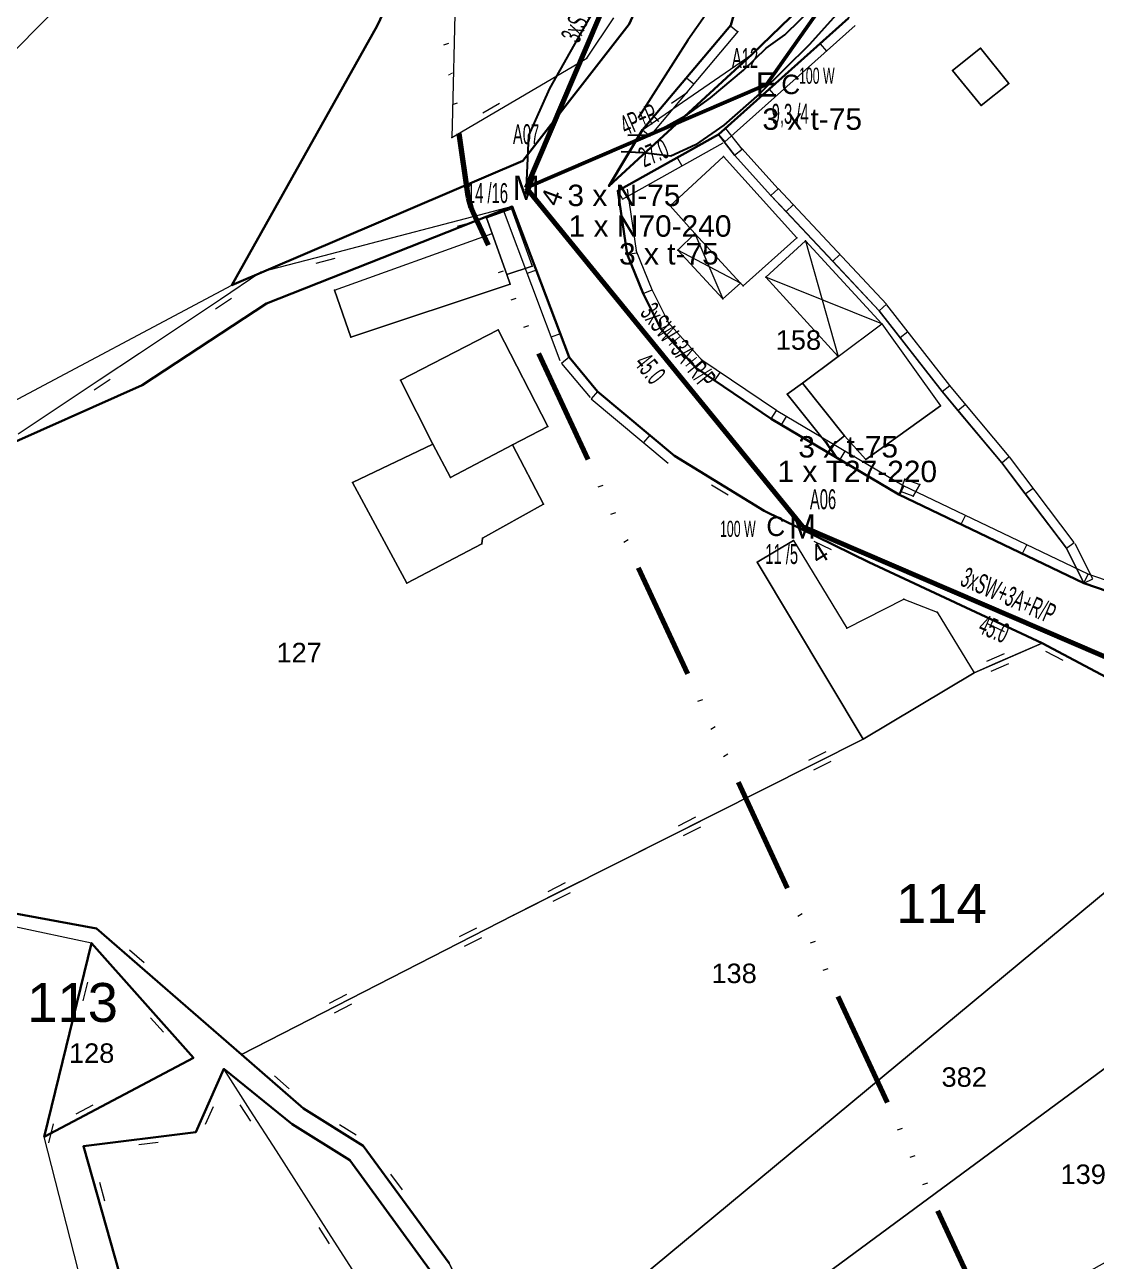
# Model space of a CAD drawing. Header units: millimetres. Extents: x 614452 to 616952, y 4151662 to 4153442.
# Drawn here: x 615892.8 to 616003, y 4152140 to 4152267.1 of the extents above; entities that cross this region are included whole.
import ezdxf
from ezdxf.enums import TextEntityAlignment as Align
from ezdxf.xclip import XClip

# ---------------------------------------------------------------- set-up
doc = ezdxf.new("R2010")
doc.units = ezdxf.units.MM
doc.header["$XCLIPFRAME"] = 2
doc.linetypes.add('ACAD_ISO14W100', pattern=[24, 12, -3, 0, -3, 0, -3, 0, -3])
for name, color, linetype, lineweight in [('02_ADA_ALN_YENI', 7, 'Continuous', 30), ('02_ADA_NO_YENI', 18, 'Continuous', 0), ('03_PARSEL_ALN_ESKI', 18, 'Continuous', 0), ('03_PARSEL_ALN_YENI', 171, 'Continuous', 0), ('03_PARSEL_NO_ESKI', 5, 'Continuous', 0), ('03_PARSEL_SNR_YENI', 5, 'Continuous', 0), ('04_YAPI_ALN_TSCLSIZ', 18, 'Continuous', 0), ('04_YAPI_SNR_TSCL', 232, 'Continuous', 0), ('04_YAPI_SNR_TSCLSZ', 77, 'Continuous', 0), ('06_DETAY_SNR_KROKI', 4, 'Continuous', 0), ('06_DETAY_SNR_PAFTA', 26, 'Continuous', 0), ('07_SNRTIP_GECERLI', 30, 'Continuous', 0), ('07_SNRTIP_SABIT', 18, 'Continuous', 0), ('DIREK_AG_YENI', 108, 'Continuous', 25), ('DIREK_OG_YENI', 10, 'Continuous', 25), ('HAT_AG_HAVAI_YENI', 3, 'Continuous', 50), ('HAT_OG_HAVAI_YENI', 1, 'Continuous', 70), ('KULLANICI', 1, 'Continuous', 25), ('NOKTA_DETAY_YENI', 171, 'Continuous', 0), ('NOKTA_PARSEL_ESKI', 6, 'Continuous', 0), ('NOKTA_PARSEL_YENI', 30, 'Continuous', 0), ('NOKTA_YAPI_TSCL', 232, 'Continuous', 0), ('NOKTA_YAPI_TSCLSIZ', 77, 'Continuous', 0), ('TRAFO_BOLGE_TUM', 254, 'ACAD_ISO14W100', 70)]:
    doc.layers.add(name, color=color, linetype=linetype, lineweight=lineweight)
doc.layers.add('LAMBA_GUCU', color=4, linetype='Continuous')
doc.layers.add('Unknown_Point_Feature', color=7, linetype='Continuous')
doc.styles.add('Direk', font='B_CAD')
doc.styles.get("Standard").update_dxf_attribs({"font": 'Arial'})

# ---------------------------------------------------------------- blocks, each defined once
blk = doc.blocks.new('fggg')
at = {"layer": '02_ADA_ALN_YENI', "color": 252}
for points in [[(615975.48, 4152271.72, 0), (615967.56, 4152264.05, 0), (615952.88, 4152250.53, 0), (615956.33, 4152256.31, 0), (615965.41, 4152267.08, 0), (615973.02, 4152293.41, 0)], [(616158.02, 4152139.08, 0), (616140.61, 4152151.54, 0), (616118.76, 4152166, 0), (616095.4, 4152181.6, 0), (616087.34, 4152185.55, 0), (616071.75, 4152190.2, 0), (616063.77, 4152192.58, 0), (616040.08, 4152197.65, 0), (616035.38, 4152199.17, 0), (616032.46, 4152199.85, 0), (616026.09, 4152201.33, 0), (616001.7, 4152209.71, 0), (615982.66, 4152218.83, 0), (615969.54, 4152226.61, 0), (615961.76, 4152231.86, 0), (615958.2, 4152235.85, 0), (615956.4, 4152239.47, 0), (615954.75, 4152243.53, 0), (615953.78, 4152250.05, 0), (615964.12, 4152255.83, 0), (615977.51, 4152267.77, 0)], [(615936.44, 4152139.81, 0), (615927.62, 4152151.86, 0), (615921.49, 4152155.69, 0), (615915.12, 4152161.26, 0), (615900.21, 4152174.2, 0), (615882.69, 4152177.41, 0), (615867.99, 4152183.06, 0), (615872.56, 4152227.4, 0), (615889.33, 4152223.13, 0), (615904.91, 4152230.06, 0), (615917.68, 4152238.46, 0), (615942.92, 4152248.43, 0), (615948.77, 4152232.93, 0), (615951.7, 4152229.42, 0), (615959.6, 4152222.8, 0), (615968.84, 4152217.13, 0), (615979.59, 4152211.86, 0), (615997.4, 4152203.52, 0), (616016.61, 4152193.34, 0)], [(615902.56, 4152138.74, 0), (615898.87, 4152151.82, 0), (615910.43, 4152153.27, 0), (615913.28, 4152159.76, 0), (615920.3, 4152154.08, 0), (615926.23, 4152150.37, 0), (615934.71, 4152138.78, 0)]]:
    blk.add_polyline3d(points, dxfattribs=at)
for points in [[(615966.47, 4152315.5, 0), (615963.1, 4152285.31, 0), (615954.95, 4152267.17, 0), (615944.02, 4152253.12, 0), (615914.11, 4152240.35, 0), (615929.04, 4152267, 0), (615942.49, 4152295.38, 0), (615956.34, 4152343.87, 0), (615966.47, 4152315.5, 0)], [(615910.18, 4152160.91, 0), (615894.83, 4152152.77, 0), (615899.69, 4152172.71, 0), (615910.18, 4152160.91, 0)]]:
    blk.add_polyline3d(points, close=True, dxfattribs=at)
at = {"layer": '03_PARSEL_ALN_ESKI', "color": 252}
for p in [(615972.64, 4152234.7), (615921.33, 4152202.57), (615966.03, 4152169.59), (615900.01, 4152161.39), (615989.68, 4152158.93), (616001.91, 4152148.94)]:
    blk.add_point(p, dxfattribs=at)
at = {"layer": '03_PARSEL_ALN_YENI', "color": 252}
for points in [[(615929.04, 4152267, 0), (615942.49, 4152295.38, 0), (615956.34, 4152343.87, 0), (615966.47, 4152315.5, 0), (615963.1, 4152285.31, 0), (615954.95, 4152267.17, 0), (615944.02, 4152253.12, 0), (615914.11, 4152240.35, 0), (615929.04, 4152267, 0)], [(615965.41, 4152267.08, 0), (615973.02, 4152293.41, 0), (615977.18, 4152323.52, 0), (615975.19, 4152334.41, 0), (615982.52, 4152338.97, 0), (615990.67, 4152317.82, 0), (615988.35, 4152301.83, 0), (615986.48, 4152294.93, 0), (615989.6, 4152289.48, 0), (615982.82, 4152281.42, 0), (615975.48, 4152271.72, 0), (615967.56, 4152264.05, 0), (615952.88, 4152250.53, 0), (615956.33, 4152256.31, 0), (615965.41, 4152267.08, 0)], [(616120.28, 4152265.64, 0), (616032.46, 4152199.85, 0), (616026.09, 4152201.33, 0), (616001.7, 4152209.71, 0), (615999.9, 4152213.3, 0), (615993.24, 4152222.09, 0), (615987.11, 4152229.42, 0), (615980.66, 4152237.7, 0), (615969.53, 4152249.57, 0), (615965.79, 4152253.71, 0), (615964.12, 4152255.83, 0), (615977.51, 4152267.77, 0), (615986.67, 4152280.66, 0), (615996.93, 4152300.19, 0), (616022.06, 4152310.56, 0), (616044.2, 4152317.23, 0), (616063.31, 4152322.61, 0), (616063.68, 4152318.11, 0), (616069.69, 4152305.89, 0), (616079.55, 4152292.64, 0), (616095.09, 4152279.81, 0), (616105.7, 4152269.42, 0), (616120.28, 4152265.64, 0)], [(615958.2, 4152235.85, 0), (615956.4, 4152239.47, 0), (615954.75, 4152243.53, 0), (615953.78, 4152250.05, 0), (615964.12, 4152255.83, 0), (615965.79, 4152253.71, 0), (615969.53, 4152249.57, 0), (615980.66, 4152237.7, 0), (615987.11, 4152229.42, 0), (615993.24, 4152222.09, 0), (615999.9, 4152213.3, 0), (616001.7, 4152209.71, 0), (615982.66, 4152218.83, 0), (615969.54, 4152226.61, 0), (615961.76, 4152231.86, 0), (615958.2, 4152235.85, 0)], [(615872.56, 4152227.4, 0), (615889.33, 4152223.13, 0), (615904.91, 4152230.06, 0), (615917.68, 4152238.46, 0), (615942.92, 4152248.43, 0), (615948.77, 4152232.93, 0), (615951.7, 4152229.42, 0), (615959.6, 4152222.8, 0), (615968.84, 4152217.13, 0), (615979.59, 4152211.86, 0), (615997.4, 4152203.52, 0), (615990.4, 4152200.5, 0), (615979, 4152193.67, 0), (615943.07, 4152175.57, 0), (615915.12, 4152161.26, 0), (615900.21, 4152174.2, 0), (615882.69, 4152177.41, 0), (615867.99, 4152183.06, 0), (615872.56, 4152227.4, 0)], [(615915.12, 4152161.26, 0), (615943.07, 4152175.57, 0), (615979, 4152193.67, 0), (615990.4, 4152200.5, 0), (615997.4, 4152203.52, 0), (616016.61, 4152193.34, 0), (616019.02, 4152191.17, 0), (616013.75, 4152186.14, 0), (615943.35, 4152127.7, 0), (615941.4, 4152129.39, 0), (615936.44, 4152139.81, 0), (615927.62, 4152151.86, 0), (615921.49, 4152155.69, 0), (615915.12, 4152161.26, 0)], [(615943.35, 4152127.7, 0), (616013.75, 4152186.14, 0), (616019.02, 4152191.17, 0), (616031.32, 4152180.08, 0), (615951.16, 4152120.94, 0), (615943.35, 4152127.7, 0)], [(616013.35, 4152145.17, 0), (615991.45, 4152132.92, 0), (615968, 4152118.93, 0), (615951.16, 4152120.94, 0), (616031.32, 4152180.08, 0), (616038.47, 4152170.92, 0), (616041.85, 4152166.59, 0), (616013.35, 4152145.17, 0)], [(615910.18, 4152160.91, 0), (615894.83, 4152152.77, 0), (615899.69, 4152172.71, 0), (615910.18, 4152160.91, 0)], [(615943.01, 4152125.54, 0), (615903.8, 4152102.43, 0), (615902.78, 4152125.49, 0), (615902.56, 4152138.74, 0), (615898.87, 4152151.82, 0), (615910.43, 4152153.27, 0), (615913.28, 4152159.76, 0), (615920.3, 4152154.08, 0), (615926.23, 4152150.37, 0), (615934.71, 4152138.78, 0), (615940.12, 4152128.86, 0), (615943.01, 4152125.54, 0)]]:
    blk.add_polyline3d(points, close=True, dxfattribs=at)
at = {"layer": '03_PARSEL_SNR_YENI', "color": 252}
for p, q in [((615967.47, 4152274.19, 0.95), (615965.41, 4152267.08, 0.95)), ((615960.85, 4152261.66, 0.95), (615965.36, 4152267.01, 0.95)), ((615964.78, 4152255.09, 0.95), (615978.17, 4152267.02, 0.95)), ((615965.36, 4152267.01, 0.95), (615965.41, 4152267.08, 0.95)), ((615965.36, 4152267.01, 0.95), (615966.12, 4152266.37, 0.95)), ((615967.56, 4152264.05, 0.95), (615971.15, 4152267.53, 0.95)), ((615974.57, 4152265.15, 0.95), (615977.51, 4152267.77, 0.95)), ((615957.1, 4152255.66, 0.95), (615966.18, 4152266.44, 0.95)), ((615969.34, 4152260.49, 0.95), (615974.57, 4152265.15, 0.95)), ((615974.57, 4152265.15, 0.95), (615975.23, 4152264.4, 0.95)), ((615956.33, 4152256.31, 0.95), (615960.85, 4152261.66, 0.95)), ((615960.85, 4152261.66, 0.95), (615961.61, 4152261.02, 0.95)), ((615964.12, 4152255.83, 0.95), (615969.34, 4152260.49, 0.95)), ((615969.34, 4152260.49, 0.95), (615970.01, 4152259.75, 0.95)), ((615966.57, 4152254.33, 0.95), (615964.9, 4152256.45, 0.95)), ((615956.33, 4152256.31, 0.95), (615957.1, 4152255.66, 0.95)), ((615959.89, 4152253.47, 0.95), (615964.12, 4152255.83, 0.95)), ((615965.79, 4152253.71, 0.95), (615964.12, 4152255.83, 0.95)), ((615964.12, 4152255.83, 0.95), (615964.78, 4152255.09, 0.95)), ((615954.27, 4152249.18, 0.95), (615964.6, 4152254.96, 0.95)), ((615965.79, 4152253.71, 0.95), (615966.57, 4152254.33, 0.95)), ((615970.27, 4152250.24, 0.95), (615966.53, 4152254.38, 0.95)), ((615953.78, 4152250.05, 0.95), (615959.89, 4152253.47, 0.95)), ((615959.89, 4152253.47, 0.95), (615960.38, 4152252.6, 0.95)), ((615969.53, 4152249.57, 0.95), (615965.79, 4152253.71, 0.95)), ((615953.78, 4152250.05, 0.95), (615954.27, 4152249.18, 0.95)), ((615954.75, 4152243.53, 0.95), (615953.78, 4152250.05, 0.95)), ((615955.74, 4152243.67, 0.95), (615954.77, 4152250.2, 0.95)), ((615969.53, 4152249.57, 0.95), (615970.27, 4152250.24, 0.95)), ((615981.39, 4152238.38, 0.95), (615970.26, 4152250.26, 0.95)), ((615971.09, 4152247.91, 0.95), (615969.53, 4152249.57, 0.95)), ((615942.92, 4152248.43, 0.95), (615941.99, 4152248.08, 0.95)), ((615941.99, 4152248.08, 0.95), (615947.84, 4152232.58, 0.95)), ((615942.92, 4152248.43, 0.95), (615945.39, 4152241.88, 0.95)), ((615971.09, 4152247.91, 0.95), (615971.82, 4152248.59, 0.95)), ((615975.87, 4152242.8, 0.95), (615971.09, 4152247.91, 0.95)), ((615954.75, 4152243.53, 0.95), (615955.74, 4152243.67, 0.95)), ((615957.32, 4152239.85, 0.95), (615955.68, 4152243.9, 0.95)), ((615956.4, 4152239.47, 0.95), (615954.75, 4152243.53, 0.95)), ((615975.87, 4152242.8, 0.95), (615976.6, 4152243.49, 0.95)), ((615980.66, 4152237.7, 0.95), (615975.87, 4152242.8, 0.95)), ((615945.39, 4152241.88, 0.95), (615944.46, 4152241.53, 0.95)), ((615945.39, 4152241.88, 0.95), (615947.86, 4152235.33, 0.95)), ((615956.4, 4152239.47, 0.95), (615957.32, 4152239.85, 0.95)), ((615959.1, 4152236.29, 0.95), (615957.29, 4152239.92, 0.95)), ((615958.2, 4152235.85, 0.95), (615956.4, 4152239.47, 0.95)), ((615980.66, 4152237.7, 0.95), (615981.39, 4152238.38, 0.95)), ((615982.81, 4152234.95, 0.95), (615980.66, 4152237.7, 0.95)), ((615987.9, 4152230.04, 0.95), (615981.45, 4152238.31, 0.95)), ((615958.2, 4152235.85, 0.95), (615959.1, 4152236.29, 0.95)), ((615962.51, 4152232.52, 0.95), (615958.95, 4152236.51, 0.95)), ((615947.86, 4152235.33, 0.95), (615946.93, 4152234.98, 0.95)), ((615947.86, 4152235.33, 0.95), (615948.77, 4152232.93, 0.95)), ((615961.76, 4152231.86, 0.95), (615958.2, 4152235.85, 0.95)), ((615982.81, 4152234.95, 0.95), (615983.6, 4152235.56, 0.95)), ((615987.11, 4152229.42, 0.95), (615982.81, 4152234.95, 0.95)), ((615948.77, 4152232.93, 0.95), (615948, 4152232.29, 0.95)), ((615948, 4152232.29, 0.95), (615950.93, 4152228.78, 0.95)), ((615948.77, 4152232.93, 0.95), (615951.7, 4152229.42, 0.95)), ((615961.76, 4152231.86, 0.95), (615962.51, 4152232.52, 0.95)), ((615970.1, 4152227.44, 0.95), (615962.32, 4152232.69, 0.95)), ((615963.74, 4152230.52, 0.95), (615961.76, 4152231.86, 0.95)), ((615963.74, 4152230.52, 0.95), (615964.3, 4152231.35, 0.95)), ((615969.54, 4152226.61, 0.95), (615963.74, 4152230.52, 0.95)), ((615987.11, 4152229.42, 0.95), (615987.9, 4152230.04, 0.95)), ((615994.01, 4152222.73, 0.95), (615987.88, 4152230.06, 0.95)), ((615951.7, 4152229.42, 0.95), (615951.06, 4152228.65, 0.95)), ((615951.06, 4152228.65, 0.95), (615958.96, 4152222.04, 0.95)), ((615951.7, 4152229.42, 0.95), (615957.07, 4152224.92, 0.95)), ((615988.75, 4152227.46, 0.95), (615987.11, 4152229.42, 0.95)), ((615969.54, 4152226.61, 0.95), (615970.1, 4152227.44, 0.95)), ((615983.17, 4152219.69, 0.95), (615970.06, 4152227.47, 0.95)), ((615988.75, 4152227.46, 0.95), (615989.52, 4152228.1, 0.95)), ((615993.24, 4152222.09, 0.95), (615988.75, 4152227.46, 0.95)), ((615970.62, 4152225.97, 0.95), (615969.54, 4152226.61, 0.95)), ((615970.62, 4152225.97, 0.95), (615971.13, 4152226.83, 0.95)), ((615976.64, 4152222.4, 0.95), (615970.62, 4152225.97, 0.95)), ((615957.07, 4152224.92, 0.95), (615956.43, 4152224.16, 0.95)), ((615957.07, 4152224.92, 0.95), (615959.6, 4152222.8, 0.95)), ((615964.58, 4152219.75, 0.95), (615959.6, 4152222.8, 0.95)), ((615976.64, 4152222.4, 0.95), (615977.15, 4152223.26, 0.95)), ((615982.66, 4152218.83, 0.95), (615976.64, 4152222.4, 0.95)), ((615993.24, 4152222.09, 0.95), (615994.01, 4152222.73, 0.95)), ((615995.67, 4152218.88, 0.95), (615993.24, 4152222.09, 0.95)), ((616000.7, 4152213.9, 0.95), (615994.04, 4152222.69, 0.95)), ((615965.14, 4152218.75, 0.95), (615963.43, 4152219.79, 0.95)), ((615968.84, 4152217.13, 0.95), (615964.58, 4152219.75, 0.95)), ((615982.66, 4152218.83, 0.95), (615983.17, 4152219.69, 0.95)), ((615982.76, 4152218.78, 0.95), (615983.19, 4152219.68, 0.95)), ((616002.14, 4152210.62, 0.95), (615983.09, 4152219.73, 0.95)), ((615995.67, 4152218.88, 0.95), (615996.47, 4152219.48, 0.95)), ((615982.76, 4152218.78, 0.95), (615982.66, 4152218.83, 0.95)), ((615989.08, 4152215.76, 0.95), (615982.76, 4152218.78, 0.95)), ((615999.9, 4152213.3, 0.95), (615995.67, 4152218.88, 0.95)), ((615975.11, 4152214.06, 0.95), (615968.84, 4152217.13, 0.95)), ((615989.08, 4152215.76, 0.95), (615989.51, 4152216.66, 0.95)), ((615995.39, 4152212.74, 0.95), (615989.08, 4152215.76, 0.95)), ((615975.76, 4152213.12, 0.95), (615973.96, 4152214, 0.95)), ((615979.59, 4152211.86, 0.95), (615975.11, 4152214.06, 0.95)), ((615995.39, 4152212.74, 0.95), (615995.82, 4152213.64, 0.95)), ((615999.9, 4152213.3, 0.95), (616000.7, 4152213.9, 0.95)), ((616001.7, 4152209.71, 0.95), (615999.9, 4152213.3, 0.95)), ((616002.6, 4152210.16, 0.95), (616000.79, 4152213.75, 0.95)), ((615983.81, 4152209.88, 0.95), (615979.59, 4152211.86, 0.95)), ((616001.7, 4152209.71, 0.95), (615995.39, 4152212.74, 0.95)), ((616001.7, 4152209.71, 0.95), (616002.14, 4152210.62, 0.95)), ((616026.42, 4152202.28, 0.95), (616002.03, 4152210.66, 0.95)), ((615992.87, 4152205.64, 0.95), (615983.81, 4152209.88, 0.95)), ((616001.7, 4152209.71, 0.95), (616002.6, 4152210.16, 0.95)), ((616006.23, 4152208.16, 0.95), (616001.7, 4152209.71, 0.95)), ((615993.53, 4152204.71, 0.95), (615991.72, 4152205.56, 0.95)), ((615997.4, 4152203.52, 0.95), (615992.87, 4152205.64, 0.95)), ((615997.4, 4152203.52, 0.95), (615992.81, 4152201.54, 0.95)), ((615998.94, 4152202.7, 0.95), (615997.4, 4152203.52, 0.95)), ((615993.5, 4152202.45, 0.95), (615991.67, 4152201.66, 0.95)), ((615999.56, 4152201.74, 0.95), (615997.79, 4152202.68, 0.95)), ((616003.36, 4152200.36, 0.95), (615998.94, 4152202.7, 0.95)), ((615992.81, 4152201.54, 0.95), (615990.4, 4152200.5, 0.95)), ((615993.95, 4152201.42, 0.95), (615992.11, 4152200.63, 0.95)), ((615979, 4152193.67, 0.95), (615974.54, 4152191.42, 0.95)), ((615975.18, 4152192.37, 0.95), (615973.39, 4152191.47, 0.95)), ((615974.54, 4152191.42, 0.95), (615965.61, 4152186.92, 0.95)), ((615975.68, 4152191.37, 0.95), (615973.9, 4152190.47, 0.95)), ((615965.61, 4152186.92, 0.95), (615961.14, 4152184.67, 0.95)), ((615961.78, 4152185.63, 0.95), (615959.99, 4152184.73, 0.95)), ((615961.14, 4152184.67, 0.95), (615952.21, 4152180.18, 0.95)), ((615962.29, 4152184.62, 0.95), (615960.5, 4152183.72, 0.95)), ((615952.21, 4152180.18, 0.95), (615947.74, 4152177.93, 0.95)), ((615948.38, 4152178.88, 0.95), (615946.6, 4152177.98, 0.95)), ((615947.74, 4152177.93, 0.95), (615943.07, 4152175.57, 0.95)), ((615948.89, 4152177.87, 0.95), (615947.1, 4152176.97, 0.95)), ((615887.6, 4152176.51, 0.95), (615897.44, 4152174.71, 0.95)), ((615943.07, 4152175.57, 0.95), (615938.62, 4152173.29, 0.95)), ((615897.44, 4152174.71, 0.95), (615900.21, 4152174.2, 0.95)), ((615900.21, 4152174.2, 0.95), (615903.99, 4152170.92, 0.95)), ((615939.25, 4152174.25, 0.95), (615937.47, 4152173.34, 0.95)), ((615899.69, 4152172.71, 0.95), (615898.5, 4152167.85, 0.95)), ((615900.21, 4152172.12, 0.95), (615899.69, 4152172.71, 0.95)), ((615938.62, 4152173.29, 0.95), (615929.72, 4152168.73, 0.95)), ((615939.77, 4152173.25, 0.95), (615937.99, 4152172.34, 0.95)), ((615906.86, 4152164.65, 0.95), (615900.21, 4152172.12, 0.95)), ((615903.6, 4152172, 0.95), (615905.11, 4152170.69, 0.95)), ((615903.99, 4152170.92, 0.95), (615911.54, 4152164.37, 0.95)), ((615899.29, 4152168.69, 0.95), (615898.81, 4152166.75, 0.95)), ((615929.72, 4152168.73, 0.95), (615925.27, 4152166.45, 0.95)), ((615898.5, 4152167.85, 0.95), (615896.14, 4152158.13, 0.95)), ((615925.9, 4152167.41, 0.95), (615924.12, 4152166.5, 0.95)), ((615925.27, 4152166.45, 0.95), (615916.37, 4152161.89, 0.95)), ((615926.41, 4152166.41, 0.95), (615924.64, 4152165.5, 0.95)), ((615907.1, 4152163.53, 0.95), (615905.77, 4152165.02, 0.95)), ((615910.18, 4152160.91, 0.95), (615906.86, 4152164.65, 0.95)), ((615911.54, 4152164.37, 0.95), (615915.12, 4152161.26, 0.95)), ((615916.37, 4152161.89, 0.95), (615915.12, 4152161.26, 0.95)), ((615915.12, 4152161.26, 0.95), (615918.89, 4152157.97, 0.95)), ((615899.25, 4152155.11, 0.95), (615908.08, 4152159.8, 0.95)), ((615908.08, 4152159.8, 0.95), (615910.18, 4152160.91, 0.95)), ((615913.28, 4152159.76, 0.95), (615911.27, 4152155.18, 0.95)), ((615918.51, 4152159.05, 0.95), (615920.01, 4152157.73, 0.95)), ((615896.14, 4152158.13, 0.95), (615894.96, 4152153.28, 0.95)), ((615918.89, 4152157.97, 0.95), (615921.49, 4152155.69, 0.95)), ((615898.1, 4152155.14, 0.95), (615899.87, 4152156.08, 0.95)), ((615894.83, 4152152.77, 0.95), (615899.25, 4152155.11, 0.95)), ((615911.27, 4152155.18, 0.95), (615910.43, 4152153.27, 0.95)), ((615912.19, 4152155.87, 0.95), (615911.39, 4152154.04, 0.95)), ((615921.49, 4152155.69, 0.95), (615925.73, 4152153.04, 0.95)), ((615895.74, 4152154.12, 0.95), (615895.27, 4152152.17, 0.95)), ((615925.18, 4152154.05, 0.95), (615926.88, 4152152.99, 0.95)), ((615894.96, 4152153.28, 0.95), (615894.83, 4152152.77, 0.95)), ((615905.47, 4152152.65, 0.95), (615898.87, 4152151.82, 0.95)), ((615906.54, 4152152.21, 0.95), (615904.55, 4152151.96, 0.95)), ((615910.43, 4152153.27, 0.95), (615905.47, 4152152.65, 0.95)), ((615925.73, 4152153.04, 0.95), (615927.62, 4152151.86, 0.95)), ((615898.87, 4152151.82, 0.95), (615900.23, 4152147.01, 0.95)), ((615927.62, 4152151.86, 0.95), (615930.57, 4152147.82, 0.95)), ((615930.44, 4152148.96, 0.95), (615931.62, 4152147.35, 0.95)), ((615900.5, 4152148.13, 0.95), (615901.04, 4152146.2, 0.95)), ((615930.57, 4152147.82, 0.95), (615936.44, 4152139.81, 0.95)), ((615900.23, 4152147.01, 0.95), (615902.56, 4152138.74, 0.95))]:
    blk.add_line(p, q, dxfattribs=at)
for p in [(615965.41, 4152267.08, 624.24), (615965.41, 4152267.08, 624.24), (615967.56, 4152264.05, 627.66), (615956.33, 4152256.31, 624.73), (615964.12, 4152255.83, 626.29), (615964.12, 4152255.83, 626.29), (615964.12, 4152255.83, 626.29), (615965.79, 4152253.71, 629.01), (615965.79, 4152253.71, 629.01), (615953.78, 4152250.05, 625.18), (615953.78, 4152250.05, 625.18), (615969.53, 4152249.57, 628.67), (615969.53, 4152249.57, 628.67), (615942.92, 4152248.43, 625.86), (615954.75, 4152243.53, 622.93), (615954.75, 4152243.53, 622.93), (615956.4, 4152239.47, 625.33), (615956.4, 4152239.47, 625.33), (615980.66, 4152237.7, 629.99), (615980.66, 4152237.7, 629.99), (615958.2, 4152235.85, 625.46), (615958.2, 4152235.85, 625.46), (615948.77, 4152232.93, 625.59), (615948.77, 4152232.93, 625.59), (615961.76, 4152231.86, 625.67), (615961.76, 4152231.86, 625.67), (615951.7, 4152229.42, 625.73), (615951.7, 4152229.42, 625.73), (615987.11, 4152229.42, 630.82), (615987.11, 4152229.42, 630.82), (615969.54, 4152226.61, 626.15), (615969.54, 4152226.61, 626.15), (615959.6, 4152222.8, 626.48), (615959.6, 4152222.8, 626.48), (615993.24, 4152222.09, 628.1), (615993.24, 4152222.09, 628.1), (615982.66, 4152218.83, 626.72), (615982.66, 4152218.83, 626.72), (615968.84, 4152217.13, 626.45), (615968.84, 4152217.13, 626.45), (615999.9, 4152213.3, 628.01), (615999.9, 4152213.3, 628.01), (615979.59, 4152211.86, 626.74), (615979.59, 4152211.86, 626.74), (616001.7, 4152209.71, 627.99), (616001.7, 4152209.71, 619.08), (616001.7, 4152209.71, 627.99), (615997.4, 4152203.52, 628.9), (615997.4, 4152203.52, 628.9), (615997.4, 4152203.52, 628.9), (615990.4, 4152200.5, 625.4), (615979, 4152193.67, 625.4), (615943.07, 4152175.57, 624.1), (615943.07, 4152175.57, 624.1), (615900.21, 4152174.2, 623.17), (615900.21, 4152174.2, 623.17), (615899.69, 4152172.71, 622.95), (615899.69, 4152172.71, 622.95), (615915.12, 4152161.26, 623.74), (615915.12, 4152161.26, 623.74), (615915.12, 4152161.26, 623.74), (615910.18, 4152160.91, 624.33), (615910.18, 4152160.91, 624.33), (615913.28, 4152159.76, 623.62), (615921.49, 4152155.69, 623.9), (615921.49, 4152155.69, 623.9), (615894.83, 4152152.77, 615.35), (615894.83, 4152152.77, 615.35), (615910.43, 4152153.27, 617.74), (615910.43, 4152153.27, 617.74), (615898.87, 4152151.82, 616.12), (615898.87, 4152151.82, 616.12), (615927.62, 4152151.86, 624.38), (615927.62, 4152151.86, 624.38)]:
    blk.add_point(p, dxfattribs=at)
at = {"layer": '04_YAPI_ALN_TSCLSIZ', "color": 252}
for points in [[(615993.97, 4152261.07, 0), (615991.14, 4152258.8, 0), (615988.18, 4152262.4, 0), (615991.05, 4152264.71, 0), (615993.97, 4152261.07, 0)], [(615944.97, 4152242.3, 0), (615942.39, 4152241.44, 0), (615940.86, 4152245.65, 0), (615940.29, 4152247.25, 0), (615942.85, 4152248.17, 0), (615944.97, 4152242.3, 0)], [(615940.86, 4152245.65, 0), (615942.39, 4152241.44, 0), (615942.72, 4152240.43, 0), (615926.36, 4152235, 0), (615924.67, 4152239.81, 0), (615940.86, 4152245.65, 0)], [(615980.91, 4152236.37, 0), (615986.94, 4152227.92, 0), (615979.28, 4152222.43, 0), (615977.1, 4152224.86, 0), (615972.77, 4152230.27, 0), (615976.45, 4152233.01, 0), (615980.91, 4152236.37, 0)], [(615941.48, 4152235.73, 0), (615946.58, 4152225.82, 0), (615942.95, 4152223.91, 0), (615936.58, 4152220.57, 0), (615934.79, 4152224, 0), (615931.44, 4152230.56, 0), (615941.48, 4152235.73, 0)], [(615972.77, 4152230.27, 0), (615977.1, 4152224.86, 0), (615975.59, 4152223.66, 0), (615971.21, 4152229.13, 0), (615972.77, 4152230.27, 0)], [(615942.95, 4152223.91, 0), (615946.15, 4152217.81, 0), (615939.88, 4152214.34, 0), (615939.82, 4152213.75, 0), (615932.1, 4152209.69, 0), (615926.53, 4152220.04, 0), (615934.79, 4152224, 0), (615936.58, 4152220.57, 0), (615942.95, 4152223.91, 0)], [(615983.28, 4152220.39, 0), (615984.82, 4152219.84, 0), (615984.14, 4152218.66, 0), (615982.83, 4152219.13, 0), (615983.28, 4152220.39, 0)], [(615979, 4152193.67, 0), (615968.1, 4152211.87, 0), (615971.83, 4152214.1, 0), (615977.34, 4152205.06, 0), (615983.19, 4152208.06, 0), (615986.61, 4152206.72, 0), (615990.4, 4152200.5, 0), (615979, 4152193.67, 0)]]:
    blk.add_polyline3d(points, close=True, dxfattribs=at)
at = {"layer": '04_YAPI_SNR_TSCL', "color": 252}
for p, q in [((615964.64, 4152253.58, 629.79), (615959.16, 4152248.48, 626.33)), ((615972.17, 4152245.21, 626.04), (615964.64, 4152253.58, 629.79)), ((615959.16, 4152248.48, 626.33), (615961.69, 4152245.64, 626.73)), ((615966.4, 4152240.56, 625.47), (615961.69, 4152245.64, 626.73)), ((615966.66, 4152240.26, 625.63), (615972.17, 4152245.21, 626.04)), ((615966.4, 4152240.56, 625.47), (615966.66, 4152240.26, 625.63))]:
    blk.add_line(p, q, dxfattribs=at)
at = {"layer": '04_YAPI_SNR_TSCLSZ', "color": 252}
for p, q in [((615991.05, 4152264.71, 628.49), (615988.18, 4152262.4, 630.88)), ((615993.97, 4152261.07, 631.73), (615991.05, 4152264.71, 628.49)), ((615988.18, 4152262.4, 630.88), (615991.14, 4152258.8, 631.58)), ((615991.14, 4152258.8, 631.58), (615993.97, 4152261.07, 631.73)), ((615942.85, 4152248.17, 625.35), (615940.29, 4152247.25, 625.69)), ((615942.85, 4152248.17, 625.35), (615944.97, 4152242.3, 625.3)), ((615940.29, 4152247.25, 625.69), (615940.86, 4152245.65, 625.64)), ((615924.67, 4152239.81, 624.66), (615940.86, 4152245.65, 625.67)), ((615940.86, 4152245.65, 625.69), (615942.39, 4152241.44, 625.64)), ((615961.69, 4152245.64, 626.73), (615959.97, 4152243.94, 626.26)), ((615961.69, 4152245.64, 626.73), (615964.59, 4152238.92, 626.68)), ((615968.99, 4152241.17, 626.87), (615973.09, 4152244.91, 627.02)), ((615973.09, 4152244.91, 627.02), (615976.45, 4152233.01, 627.87)), ((615973.09, 4152244.91, 627.02), (615980.91, 4152236.37, 628.11)), ((615959.97, 4152243.94, 626.26), (615964.59, 4152238.92, 626.68)), ((615966.4, 4152240.56, 625.47), (615959.97, 4152243.94, 626.26)), ((615942.39, 4152241.44, 625.64), (615944.97, 4152242.3, 625.3)), ((615942.72, 4152240.43, 624.95), (615942.39, 4152241.44, 625.64)), ((615980.91, 4152236.37, 628.11), (615968.99, 4152241.17, 626.87)), ((615968.99, 4152241.17, 626.87), (615976.45, 4152233.01, 627.87)), ((615926.36, 4152235, 623.99), (615942.72, 4152240.43, 624.95)), ((615964.59, 4152238.92, 626.68), (615966.4, 4152240.56, 625.47)), ((615924.67, 4152239.81, 624.66), (615926.36, 4152235, 623.99)), ((615976.45, 4152233.01, 627.87), (615980.91, 4152236.37, 628.11)), ((615980.91, 4152236.37, 628.11), (615986.94, 4152227.92, 628.54)), ((615941.48, 4152235.73, 624.58), (615931.44, 4152230.56, 622.4)), ((615946.58, 4152225.82, 624.65), (615941.48, 4152235.73, 624.58)), ((615976.45, 4152233.01, 627.87), (615972.77, 4152230.27, 626.59)), ((615931.44, 4152230.56, 622.4), (615934.79, 4152224, 626.16)), ((615972.77, 4152230.27, 626.59), (615971.21, 4152229.13, 626.82)), ((615977.1, 4152224.86, 627.33), (615972.77, 4152230.27, 626.59)), ((615971.21, 4152229.13, 626.82), (615975.59, 4152223.66, 628.41)), ((615979.28, 4152222.43, 628.51), (615986.94, 4152227.92, 628.54)), ((615942.95, 4152223.91, 624.87), (615946.58, 4152225.82, 624.65)), ((615975.59, 4152223.66, 628.41), (615977.1, 4152224.86, 627.33)), ((615977.1, 4152224.86, 627.33), (615979.28, 4152222.43, 628.51)), ((615934.79, 4152224, 626.16), (615926.53, 4152220.04, 623.65)), ((615936.58, 4152220.57, 625.5), (615934.79, 4152224, 626.16)), ((615942.95, 4152223.91, 624.87), (615936.58, 4152220.57, 625.5)), ((615946.15, 4152217.81, 624.85), (615942.95, 4152223.91, 624.87)), ((615926.53, 4152220.04, 623.65), (615932.1, 4152209.69, 626.38)), ((615982.83, 4152219.13, 628.5), (615983.28, 4152220.39, 627.45)), ((615983.28, 4152220.39, 627.45), (615984.82, 4152219.84, 627.28)), ((615984.14, 4152218.66, 627.89), (615984.82, 4152219.84, 627.28)), ((615984.14, 4152218.66, 627.89), (615982.83, 4152219.13, 628.5)), ((615939.88, 4152214.34, 624.47), (615946.15, 4152217.81, 624.85)), ((615932.1, 4152209.69, 626.38), (615939.82, 4152213.75, 624.28)), ((615939.82, 4152213.75, 624.28), (615939.88, 4152214.34, 624.47)), ((615971.83, 4152214.1, 626.4), (615968.1, 4152211.87, 626.44)), ((615971.83, 4152214.1, 626.4), (615977.34, 4152205.06, 626.68)), ((615968.1, 4152211.87, 626.44), (615979, 4152193.67, 626.61)), ((615977.34, 4152205.06, 626.68), (615983.19, 4152208.06, 627.2)), ((615983.19, 4152208.06, 627.2), (615986.61, 4152206.72, 628.18)), ((615986.61, 4152206.72, 628.18), (615990.4, 4152200.5, 626.9)), ((615979, 4152193.67, 626.61), (615990.4, 4152200.5, 626.9))]:
    blk.add_line(p, q, dxfattribs=at)
at = {"layer": '06_DETAY_SNR_KROKI', "color": 252}
for p, q in [((615889.32, 4152261.95, 0.95), (615896.34, 4152269.07, 0.95)), ((615937.02, 4152268.17, 0.95), (615936.8, 4152258.17, 0.95)), ((615950.61, 4152263.66, 0.95), (615953.37, 4152267.83, 0.95)), ((615960.45, 4152259.15, 0.95), (615967.56, 4152264.05, 0.95)), ((615941.06, 4152258.06, 0.95), (615949.68, 4152263.11, 0.95)), ((615949.68, 4152263.11, 0.95), (615950.61, 4152263.66, 0.95)), ((615959.31, 4152259.04, 0.95), (615960.95, 4152260.18, 0.95)), ((615939.91, 4152258.04, 0.95), (615941.63, 4152259.05, 0.95)), ((615956.33, 4152256.31, 0.95), (615960.45, 4152259.15, 0.95)), ((615936.8, 4152258.17, 0.95), (615936.74, 4152255.53, 0.95)), ((615936.74, 4152255.53, 0.95), (615941.06, 4152258.06, 0.95)), ((615942.92, 4152248.43, 0.95), (615938.09, 4152247.16, 0.95)), ((615938.09, 4152247.16, 0.95), (615928.41, 4152244.62, 0.95)), ((615939.2, 4152246.87, 0.95), (615937.26, 4152246.36, 0.95)), ((615928.41, 4152244.62, 0.95), (615923.58, 4152243.36, 0.95)), ((615923.58, 4152243.36, 0.95), (615917.11, 4152241.66, 0.95)), ((615924.69, 4152243.07, 0.95), (615922.75, 4152242.56, 0.95)), ((615917.11, 4152241.66, 0.95), (615912.95, 4152238.88, 0.95)), ((615912.95, 4152238.88, 0.95), (615904.63, 4152233.33, 0.95)), ((615914.09, 4152238.97, 0.95), (615912.43, 4152237.86, 0.95)), ((615904.63, 4152233.33, 0.95), (615900.47, 4152230.56, 0.95)), ((615900.47, 4152230.56, 0.95), (615892.15, 4152225.01, 0.95)), ((615901.61, 4152230.65, 0.95), (615899.95, 4152229.54, 0.95)), ((615915.99, 4152155.54, 0.95), (615913.28, 4152159.76, 0.95)), ((615916.06, 4152154.39, 0.95), (615914.98, 4152156.07, 0.95)), ((615918.69, 4152151.33, 0.95), (615915.99, 4152155.54, 0.95)), ((615924.09, 4152142.91, 0.95), (615918.69, 4152151.33, 0.95)), ((615924.16, 4152141.77, 0.95), (615923.08, 4152143.45, 0.95)), ((615926.8, 4152138.71, 0.95), (615924.09, 4152142.91, 0.95))]:
    blk.add_line(p, q, dxfattribs=at)
for p in [(615967.56, 4152264.05, 627.66), (615950.61, 4152263.66, 624.13), (615950.61, 4152263.66, 624.13), (615936.74, 4152255.53, 625.51), (615936.74, 4152255.53, 625.51), (615956.33, 4152256.31, 624.73), (615942.92, 4152248.43, 625.86), (615917.11, 4152241.66, 623.67), (615917.11, 4152241.66, 623.67), (615913.28, 4152159.76, 623.62)]:
    blk.add_point(p, dxfattribs=at)
at = {"layer": '06_DETAY_SNR_PAFTA', "color": 252}
for p, q in [((615888.9, 4152226.93, 475.72), (615914.11, 4152240.35)), ((615899.69, 4152172.71, 622.95), (615882.63, 4152176.28, 622.85)), ((615898.65, 4152137.79, 615.15), (615894.83, 4152152.77, 615.35))]:
    blk.add_line(p, q, dxfattribs=at)
at = {"layer": '07_SNRTIP_GECERLI', "color": 252}
for points in [[(615914.11, 4152240.35, 0), (615929.04, 4152267, 0), (615942.49, 4152295.38, 0), (615956.34, 4152343.87, 0)], [(615956.34, 4152343.87, 0), (615966.47, 4152315.5, 0), (615963.1, 4152285.31, 0), (615954.95, 4152267.17, 0), (615944.02, 4152253.12, 0), (615914.11, 4152240.35, 0)], [(615952.88, 4152250.53, 0), (615967.56, 4152264.05, 627.66)], [(615956.33, 4152256.31, 624.73), (615952.88, 4152250.53, 0)], [(615889.33, 4152223.13, 623.53), (615904.91, 4152230.06, 0), (615917.68, 4152238.46, 0), (615942.92, 4152248.43, 625.86)], [(615943.35, 4152127.7, 0), (616013.75, 4152186.14, 0), (616019.02, 4152191.17, 0)], [(615951.16, 4152120.94, 624.34), (616031.32, 4152180.08, 628.96)], [(615913.28, 4152159.76, 0), (615920.3, 4152154.08, 0), (615926.23, 4152150.37, 0), (615934.71, 4152138.78, 0), (615940.12, 4152128.86, 0), (615943.01, 4152125.54, 0)]]:
    blk.add_polyline3d(points, dxfattribs=at)
at = {"layer": '07_SNRTIP_SABIT', "color": 252}
for points in [[(615975.19, 4152334.41, 619.82), (615977.18, 4152323.52, 620.52), (615973.02, 4152293.41, 622.12), (615965.41, 4152267.08, 624.24), (615956.33, 4152256.31, 624.73)], [(615964.12, 4152255.83, 626.29), (615977.51, 4152267.77, 629.71), (615986.67, 4152280.66, 632.49), (615996.93, 4152300.19, 634.94)], [(615967.56, 4152264.05, 627.66), (615975.48, 4152271.72, 630.1), (615982.82, 4152281.42, 632.13)], [(615964.12, 4152255.83, 626.29), (615953.78, 4152250.05, 625.18)], [(616001.7, 4152209.71, 627.99), (615999.9, 4152213.3, 628.01), (615993.24, 4152222.09, 628.1), (615987.11, 4152229.42, 630.82), (615980.66, 4152237.7, 629.99), (615969.53, 4152249.57, 628.67), (615965.79, 4152253.71, 0), (615964.12, 4152255.83, 626.29)], [(615953.78, 4152250.05, 625.18), (615954.75, 4152243.53, 622.93), (615956.4, 4152239.47, 625.33), (615958.2, 4152235.85, 625.46), (615961.76, 4152231.86, 625.67), (615969.54, 4152226.61, 626.15), (615982.66, 4152218.83, 626.72), (616001.7, 4152209.71, 627.99)], [(615997.4, 4152203.52, 628.9), (615979.59, 4152211.86, 626.74), (615968.84, 4152217.13, 626.45), (615959.6, 4152222.8, 626.48), (615951.7, 4152229.42, 625.73), (615948.77, 4152232.93, 625.59), (615942.92, 4152248.43, 625.86)], [(616032.46, 4152199.85, 0), (616026.09, 4152201.33, 629.07), (616001.7, 4152209.71, 627.99)], [(615915.12, 4152161.26, 623.74), (615943.07, 4152175.57, 624.1), (615979, 4152193.67, 625.4), (615990.4, 4152200.5, 0), (615997.4, 4152203.52, 628.9)], [(615997.4, 4152203.52, 628.9), (616016.61, 4152193.34, 0), (616019.02, 4152191.17, 629.08)], [(615915.12, 4152161.26, 623.74), (615900.21, 4152174.2, 623.17), (615882.69, 4152177.41, 622.82), (615867.99, 4152183.06, 622.63)], [(615899.69, 4152172.71, 622.95), (615894.83, 4152152.77, 615.35)], [(615910.18, 4152160.91, 624.33), (615899.69, 4152172.71, 622.95)], [(615915.12, 4152161.26, 623.74), (615921.49, 4152155.69, 623.9), (615927.62, 4152151.86, 624.38), (615936.44, 4152139.81, 624.35), (615941.4, 4152129.39, 0), (615943.35, 4152127.7, 624.37)], [(615894.83, 4152152.77, 615.35), (615910.18, 4152160.91, 624.33)], [(615913.28, 4152159.76, 623.62), (615910.43, 4152153.27, 617.74), (615898.87, 4152151.82, 616.12)], [(615903.8, 4152102.43, 634.98), (615902.78, 4152125.49, 616.13), (615902.56, 4152138.74, 616), (615898.87, 4152151.82, 616.12)]]:
    blk.add_polyline3d(points, dxfattribs=at)
at = {"layer": 'NOKTA_DETAY_YENI', "color": 252}
for p in [(615950.61, 4152263.66, 624.13), (615936.74, 4152255.53, 625.51), (615917.11, 4152241.66, 623.67)]:
    blk.add_point(p, dxfattribs=at)
at = {"layer": 'NOKTA_PARSEL_ESKI', "color": 252}
for p in [(615929.04, 4152267), (615944.02, 4152253.12), (615952.88, 4152250.53), (615914.11, 4152240.35), (615917.68, 4152238.46), (615904.91, 4152230.06), (615920.3, 4152154.08), (615926.23, 4152150.37)]:
    blk.add_point(p, dxfattribs=at)
at = {"layer": 'NOKTA_PARSEL_YENI', "color": 252}
for p in [(615965.41, 4152267.08, 624.24), (615967.56, 4152264.05, 627.66), (615956.33, 4152256.31, 624.73), (615964.12, 4152255.83, 626.29), (615965.79, 4152253.71, 629.01), (615953.78, 4152250.05, 625.18), (615969.53, 4152249.57, 628.67), (615942.92, 4152248.43, 625.86), (615954.75, 4152243.53, 622.93), (615956.4, 4152239.47, 625.33), (615980.66, 4152237.7, 629.99), (615958.2, 4152235.85, 625.46), (615948.77, 4152232.93, 625.59), (615961.76, 4152231.86, 625.67), (615951.7, 4152229.42, 625.73), (615987.11, 4152229.42, 630.82), (615969.54, 4152226.61, 626.15), (615959.6, 4152222.8, 626.48), (615993.24, 4152222.09, 628.1), (615982.66, 4152218.83, 626.72), (615968.84, 4152217.13, 626.45), (615999.9, 4152213.3, 628.01), (615979.59, 4152211.86, 626.74), (616001.7, 4152209.71, 627.99), (615997.4, 4152203.52, 628.9), (615990.4, 4152200.5, 626.9), (615979, 4152193.67, 625.4), (615943.07, 4152175.57, 624.1), (615900.21, 4152174.2, 623.17), (615899.69, 4152172.71, 622.95), (615915.12, 4152161.26, 623.74), (615910.18, 4152160.91, 624.33), (615913.28, 4152159.76, 623.62), (615921.49, 4152155.69, 623.9), (615894.83, 4152152.77, 615.35), (615910.43, 4152153.27, 617.74), (615898.87, 4152151.82, 616.12), (615927.62, 4152151.86, 624.38)]:
    blk.add_point(p, dxfattribs=at)
at = {"layer": 'NOKTA_YAPI_TSCL', "color": 252}
for p in [(615964.64, 4152253.58, 629.79), (615959.16, 4152248.48, 626.33), (615961.69, 4152245.64, 626.73), (615972.17, 4152245.21, 626.04), (615966.4, 4152240.56, 625.47), (615966.66, 4152240.26, 625.63)]:
    blk.add_point(p, dxfattribs=at)
at = {"layer": 'NOKTA_YAPI_TSCLSIZ', "color": 252}
for p in [(615991.05, 4152264.71), (615988.18, 4152262.4, 630.88), (615993.97, 4152261.07, 631.73), (615991.14, 4152258.8, 631.58), (615942.85, 4152248.17, 625.35), (615940.29, 4152247.25), (615940.86, 4152245.65), (615973.09, 4152244.91), (615959.97, 4152243.94, 626.26), (615942.39, 4152241.44), (615944.97, 4152242.3, 625.3), (615968.99, 4152241.17, 626.87), (615942.72, 4152240.43, 624.95), (615924.67, 4152239.81, 624.66), (615964.59, 4152238.92, 626.68), (615980.91, 4152236.37, 628.11), (615926.36, 4152235, 623.99), (615941.48, 4152235.73, 624.58), (615976.45, 4152233.01, 627.87), (615931.44, 4152230.56, 622.4), (615972.77, 4152230.27, 626.59), (615971.21, 4152229.13, 626.82), (615986.94, 4152227.92, 628.54), (615946.58, 4152225.82, 624.65), (615977.1, 4152224.86), (615934.79, 4152224, 626.16), (615942.95, 4152223.91, 624.87), (615975.59, 4152223.66, 628.41), (615979.28, 4152222.43, 628.51), (615926.53, 4152220.04, 623.65), (615936.58, 4152220.57), (615983.28, 4152220.39), (615984.82, 4152219.84, 627.28), (615982.83, 4152219.13, 628.5), (615984.14, 4152218.66, 627.89), (615946.15, 4152217.81, 624.85), (615939.82, 4152213.75, 624.28), (615939.88, 4152214.34, 624.47), (615971.83, 4152214.1, 626.4), (615968.1, 4152211.87, 626.44), (615932.1, 4152209.69, 626.38), (615983.19, 4152208.06, 627.2), (615986.61, 4152206.72, 628.18), (615977.34, 4152205.06, 626.68)]:
    blk.add_point(p, dxfattribs=at)
at = {"layer": '02_ADA_NO_YENI', "color": 252}
for s, p in [('114', (615982.39, 4152174.78)), ('113', (615893.09, 4152164.6))]:
    blk.add_text(s, height=4, dxfattribs=at).set_placement(p)
at = {"layer": '03_PARSEL_NO_ESKI', "color": 252}
for s, p in [('158', (615970.02, 4152233.7)), ('127', (615918.7, 4152201.57)), ('138', (615963.41, 4152168.59)), ('128', (615897.38, 4152160.39)), ('382', (615987.06, 4152157.93)), ('139', (615999.29, 4152147.94))]:
    blk.add_text(s, height=2, dxfattribs=at).set_placement(p)

msp = doc.modelspace()

# ---------------------------------------------------------------- linework, layer by layer
at = {"layer": 'HAT_AG_HAVAI_YENI'}
for p, q in [((615969.06, 4152260.97), (615986.16, 4152285.18)), ((615944.36, 4152250.36), (615969.06, 4152260.97))]:
    msp.add_line(p, q, dxfattribs=at)
at = {"layer": 'HAT_OG_HAVAI_YENI'}
for p, q in [((615960.72, 4152288.59), (615944.36, 4152250.36)), ((615944.36, 4152250.36), (615972.77, 4152215.53)), ((615972.77, 4152215.53), (616013.65, 4152197.92))]:
    msp.add_line(p, q, dxfattribs=at)
at = {"layer": 'KULLANICI', "color": 5, "flags": 128}
for points in [[(615957.1, 4152357.7), (615960.88, 4152353.97), (615963.97, 4152350.24), (615966.6, 4152346.74), (615969.68, 4152342.09), (615971.66, 4152337.48), (615973.17, 4152333.64), (615974.22, 4152328.22), (615974.45, 4152324.2), (615974.57, 4152320.53), (615974.05, 4152316.17), (615973.35, 4152308.71), (615972.3, 4152304.4), (615971.25, 4152296.25), (615970.2, 4152292.99), (615967.19, 4152281.72), (615964.77, 4152270.97), (615960.98, 4152265.51), (615955.91, 4152257.57), (615955.91, 4152257.57), (615955.91, 4152257.57)], [(615950.02, 4152355.51), (615953.7, 4152349.05), (615957.55, 4152342.42), (615960.11, 4152338.07), (615962.21, 4152333.06), (615963.24, 4152328.8), (615964.09, 4152324.45), (615963.69, 4152316.7), (615962.53, 4152305.1), (615961.68, 4152294.53), (615960.47, 4152288.13), (615958.76, 4152282.57), (615956.08, 4152276.7), (615953.3, 4152272.09), (615949.94, 4152266.22), (615946.76, 4152260.57), (615944.61, 4152255.73), (615944.43, 4152251.84), (615944.34, 4152249.65)], [(615977.15, 4152269.17), (615973.5, 4152265.07), (615968.36, 4152260), (615964.67, 4152256.8), (615961.78, 4152254.76), (615959.23, 4152253.59), (615956.36, 4152253.93), (615954.12, 4152254.04)], [(615954.81, 4152255.76), (615956.88, 4152255.8), (615958.4, 4152256.49), (615960.95, 4152257.87), (615963.3, 4152259.59), (615966.71, 4152262.45), (615969.05, 4152264.72), (615970.95, 4152266.07), (615974.15, 4152269.2)]]:
    msp.add_lwpolyline(points, dxfattribs=at)
at = {"layer": 'TRAFO_BOLGE_TUM', "flags": 128}
msp.add_lwpolyline([(616051.11, 4152028.74), (616051.1, 4152028.73), (616017.64, 4152078.78), (616017.43, 4152079.12), (616017.21, 4152079.6), (616017.19, 4152079.59), (615938.92, 4152247.83), (615938.72, 4152248.31), (615938.45, 4152249.32), (615938.44, 4152249.5), (615938.42, 4152249.5), (615920.91, 4152370.5), (615920.85, 4152371.36), (615920.94, 4152372.4), (615921.21, 4152373.41), (615921.65, 4152374.36), (615922.25, 4152375.21), (615922.99, 4152375.95), (615923.85, 4152376.55), (615924.79, 4152377), (615925.8, 4152377.27), (615926.19, 4152377.3), (615926.19, 4152377.32), (616596.62, 4152451.18), (616597.28, 4152451.22), (616598.32, 4152451.12), (616599.33, 4152450.85), (616600.28, 4152450.41), (616601.14, 4152449.81), (616601.88, 4152449.07), (616602.48, 4152448.22), (616602.92, 4152447.27), (616603.19, 4152446.26), (616603.28, 4152445.22), (616603.19, 4152444.17), (616602.92, 4152443.16), (616602.48, 4152442.22), (616602.23, 4152441.87), (616602.25, 4152441.85), (616559.03, 4152377.95), (616558.66, 4152377.46), (616558.38, 4152377.19), (616558.4, 4152377.17), (616272.35, 4152077.4), (616271.87, 4152076.95), (616271.01, 4152076.35), (616270.07, 4152075.91), (616270, 4152075.89), (616270, 4152075.88), (616074.15, 4152007.04), (616073.2, 4152006.79), (616072.16, 4152006.7), (616071.12, 4152006.79), (616070.11, 4152007.06), (616069.16, 4152007.51), (616068.3, 4152008.11), (616067.56, 4152008.85), (616067.54, 4152008.87), (616067.54, 4152008.87), (616051.47, 4152028.23), (616051.11, 4152028.74), (616051.11, 4152028.74)], dxfattribs=at)

# ---------------------------------------------------------------- block references
ref = msp.add_blockref('fggg', (0, 0))
XClip(ref).set_block_clipping_path([(615240.7433106549, 4153442.5), (615240.7433106545, 4152542.5), (614452.5, 4152542.5), (614452.5, 4151662.5), (616764.340303037, 4151662.5), (616764.340303037, 4152542.5), (616327.5, 4152542.5), (616327.5, 4153442.5)])

# ---------------------------------------------------------------- texts
at = {"layer": 'DIREK_AG_YENI', "width": 0.53}
for s, p in [('A12', (615966.86, 4152263.69)), ('9,3 /4', (615971.5, 4152257.96))]:
    msp.add_text(s, height=2.05, dxfattribs=at).set_placement(p, align=Align.MIDDLE_CENTER)
at = {"layer": 'DIREK_AG_YENI', "style": 'Direk'}
msp.add_text('E', height=2.5, dxfattribs=at).set_placement((615969.06, 4152260.97), align=Align.MIDDLE_CENTER)
at = {"layer": 'DIREK_AG_YENI', "color": 4, "style": 'Direk'}
msp.add_text('C', height=2, dxfattribs=at).set_placement((615971.56, 4152260.98), align=Align.MIDDLE_CENTER)
at = {"layer": 'DIREK_OG_YENI', "width": 0.53}
for s, p in [('A07', (615944.36, 4152255.86)), ('14 /16', (615940.39, 4152249.81)), ('A06', (615974.88, 4152218.33)), ('11 /5', (615970.63, 4152212.7))]:
    msp.add_text(s, height=2.05, dxfattribs=at).set_placement(p, align=Align.MIDDLE_CENTER)
at = {"layer": 'DIREK_OG_YENI', "style": 'Direk'}
for p in [(615944.36, 4152250.36), (615972.77, 4152215.53)]:
    msp.add_text('M', height=2.5, dxfattribs=at).set_placement(p, align=Align.MIDDLE_CENTER)
at = {"layer": 'DIREK_OG_YENI', "color": 32, "style": 'Direk'}
for rotation, p in [(429.3669, (615946.99, 4152249.37)), (391.8006, (615974.48, 4152212.78))]:
    msp.add_text('4', height=2, rotation=rotation, dxfattribs=at).set_placement(p, align=Align.MIDDLE_CENTER)
at = {"layer": 'DIREK_OG_YENI', "color": 4, "style": 'Direk'}
msp.add_text('C', height=2, dxfattribs=at).set_placement((615970.02, 4152215.55), align=Align.MIDDLE_CENTER)
at = {"layer": 'HAT_AG_HAVAI_YENI', "lineweight": 30, "width": 0.53}
msp.add_text('4P+R', height=2.05, rotation=23.2388, dxfattribs=at).set_placement((615956.37, 4152256.45, 307984.53), align=Align.CENTER)
msp.add_text('27.0', height=2.05, rotation=23.2388, dxfattribs=at).set_placement((615957.05, 4152254.88, 307984.53), align=Align.TOP_CENTER)
at = {"layer": 'HAT_OG_HAVAI_YENI', "lineweight": 30, "width": 0.53}
for rotation, p in [(426.8349, (615951.76, 4152269.81, 307972.18)), (309.2056, (615959.22, 4152233.49, 307986.38)), (336.6922, (615993.54, 4152207.51, 308006.82))]:
    msp.add_text('3xSW+3A+R/P', height=2.05, rotation=rotation, dxfattribs=at).set_placement(p, align=Align.CENTER)
for rotation, p in [(309.2056, (615957.91, 4152232.41, 307986.38)), (336.6922, (615992.87, 4152205.95, 308006.82))]:
    msp.add_text('45.0', height=2.05, rotation=rotation, dxfattribs=at).set_placement(p, align=Align.TOP_CENTER)
at = {"layer": 'LAMBA_GUCU', "width": 0.55}
for p in [(615974.24, 4152261.87), (615966.12, 4152215.29)]:
    msp.add_text('100 W', height=1.65, dxfattribs=at).set_placement(p, align=Align.MIDDLE_CENTER)
at = {"layer": 'Unknown_Point_Feature', "color": 0}
for s, p in [('3 x t-75', (615968.64, 4152256.31)), ('3 x N-75', (615948.61, 4152248.47)), ('1 x N70-240', (615948.73, 4152245.32)), ('3 x t-75', (615953.91, 4152242.46)), ('3 x t-75', (615972.34, 4152222.62)), ('1 x T27-220', (615970.2, 4152220.09))]:
    msp.add_text(s, height=2.2, dxfattribs=at).set_placement(p)

doc.saveas('drawing.dxf')
